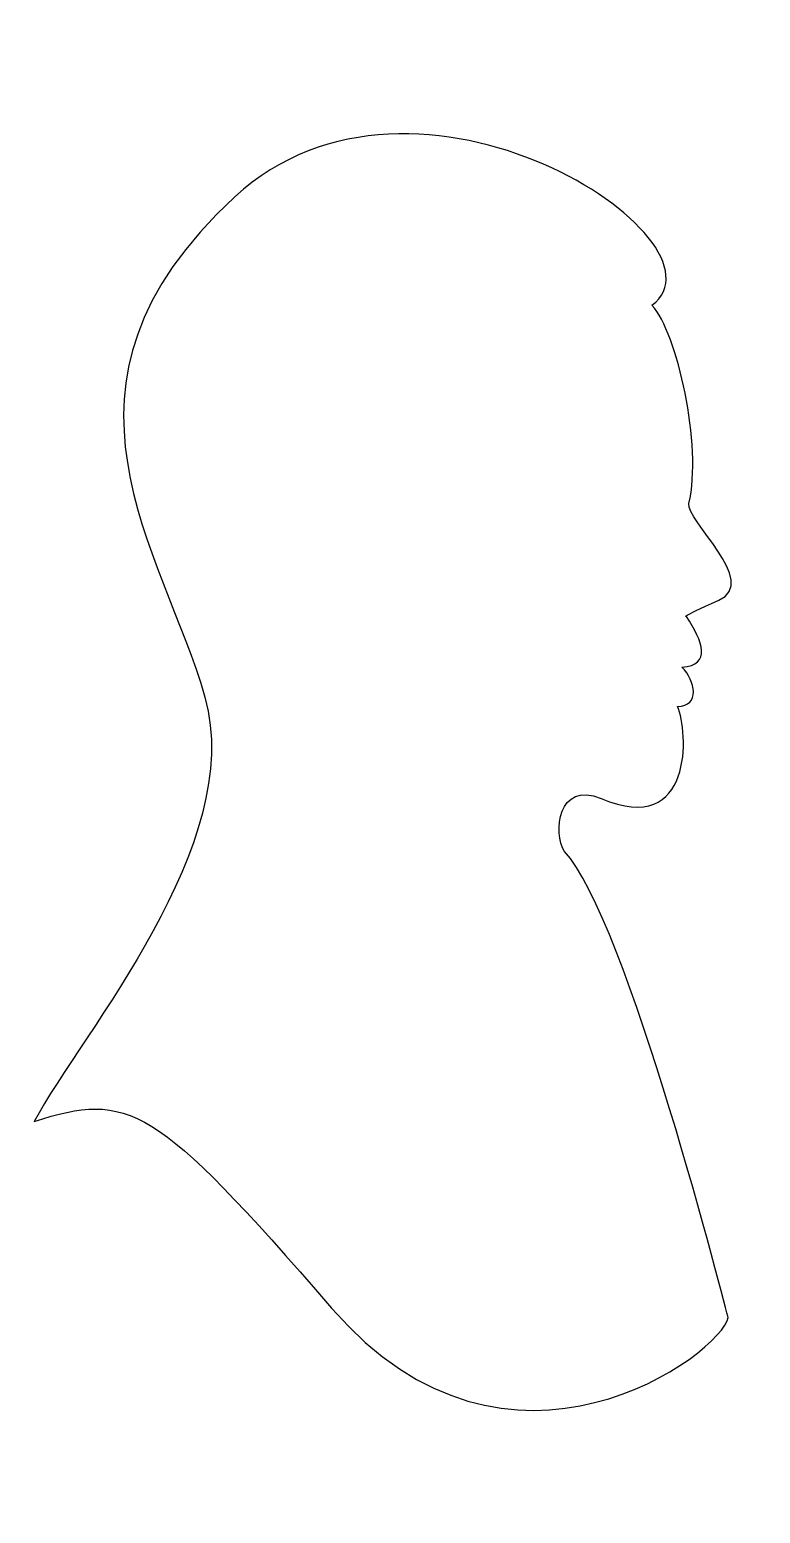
# Model space of a CAD drawing. Header units: centimetres. Extents: x -3 to 3.2, y -6.3 to 6.3.
import ezdxf

# ---------------------------------------------------------------- set-up
doc = ezdxf.new("R2010")
doc.units = ezdxf.units.CM
doc.header["$MEASUREMENT"] = 0
doc.layers.add('Camada 1', color=7, linetype='Continuous')

msp = doc.modelspace()

# ---------------------------------------------------------------- linework, layer by layer
at = {"layer": 'Camada 1'}
msp.add_open_spline([(2.58497, 2.26788), (2.55216, 2.13133), (3.18846, 1.60587), (2.83804, 1.45019), (2.83804, 1.45019), (2.48762, 1.29451), (2.56544, 1.31396), (2.56544, 1.31396), (2.56544, 1.31396), (2.70167, 1.09983), (2.77957, 0.9051), (2.52649, 0.88568), (2.52649, 0.88568), (2.6433, 0.76884), (2.68225, 0.55471), (2.48762, 0.55471), (2.48762, 0.55471), (2.58493, 0.34058), (2.62415, -0.55199), (1.84513, -0.22393), (1.84513, -0.22393), (1.47532, -0.06817), (1.4363, -0.51587), (1.53369, -0.67163), (1.53369, -0.67163), (2.05936, -1.21675), (2.9159, -4.60395), (2.9159, -4.60395), (2.9159, -4.60395), (2.87685, -4.89597), (1.06649, -6.25876), (-0.43246, -4.52619), (-0.43246, -4.52619), (-1.93139, -2.79358), (-2.14555, -2.69626), (-2.94369, -2.94934), (-2.94369, -2.94934), (-2.53486, -2.19012), (-1.15267, -0.61328), (-1.50311, 0.63256), (-1.50311, 0.63256), (-1.85355, 1.87846), (-2.98258, 3.26057), (-1.25004, 4.85693), (-1.25004, 4.85693), (0.2819, 6.26848), (2.99372, 4.48704), (2.27342, 3.94184), (2.27342, 3.94184), (2.48765, 3.70827), (2.7017, 2.75471), (2.58497, 2.26788)], degree=3, knots=[0, 0, 0, 0, 0.07142857, 0.07142857, 0.07142857, 0.07142857, 0.14285714, 0.14285714, 0.14285714, 0.14285714, 0.21428571, 0.21428571, 0.21428571, 0.21428571, 0.28571429, 0.28571429, 0.28571429, 0.28571429, 0.35714286, 0.35714286, 0.35714286, 0.35714286, 0.42857143, 0.42857143, 0.42857143, 0.42857143, 0.5, 0.5, 0.5, 0.5, 0.57142857, 0.57142857, 0.57142857, 0.57142857, 0.64285714, 0.64285714, 0.64285714, 0.64285714, 0.71428571, 0.71428571, 0.71428571, 0.71428571, 0.78571429, 0.78571429, 0.78571429, 0.78571429, 0.85714286, 0.85714286, 0.85714286, 0.85714286, 1, 1, 1, 1], dxfattribs=at)

doc.saveas('drawing.dxf')
